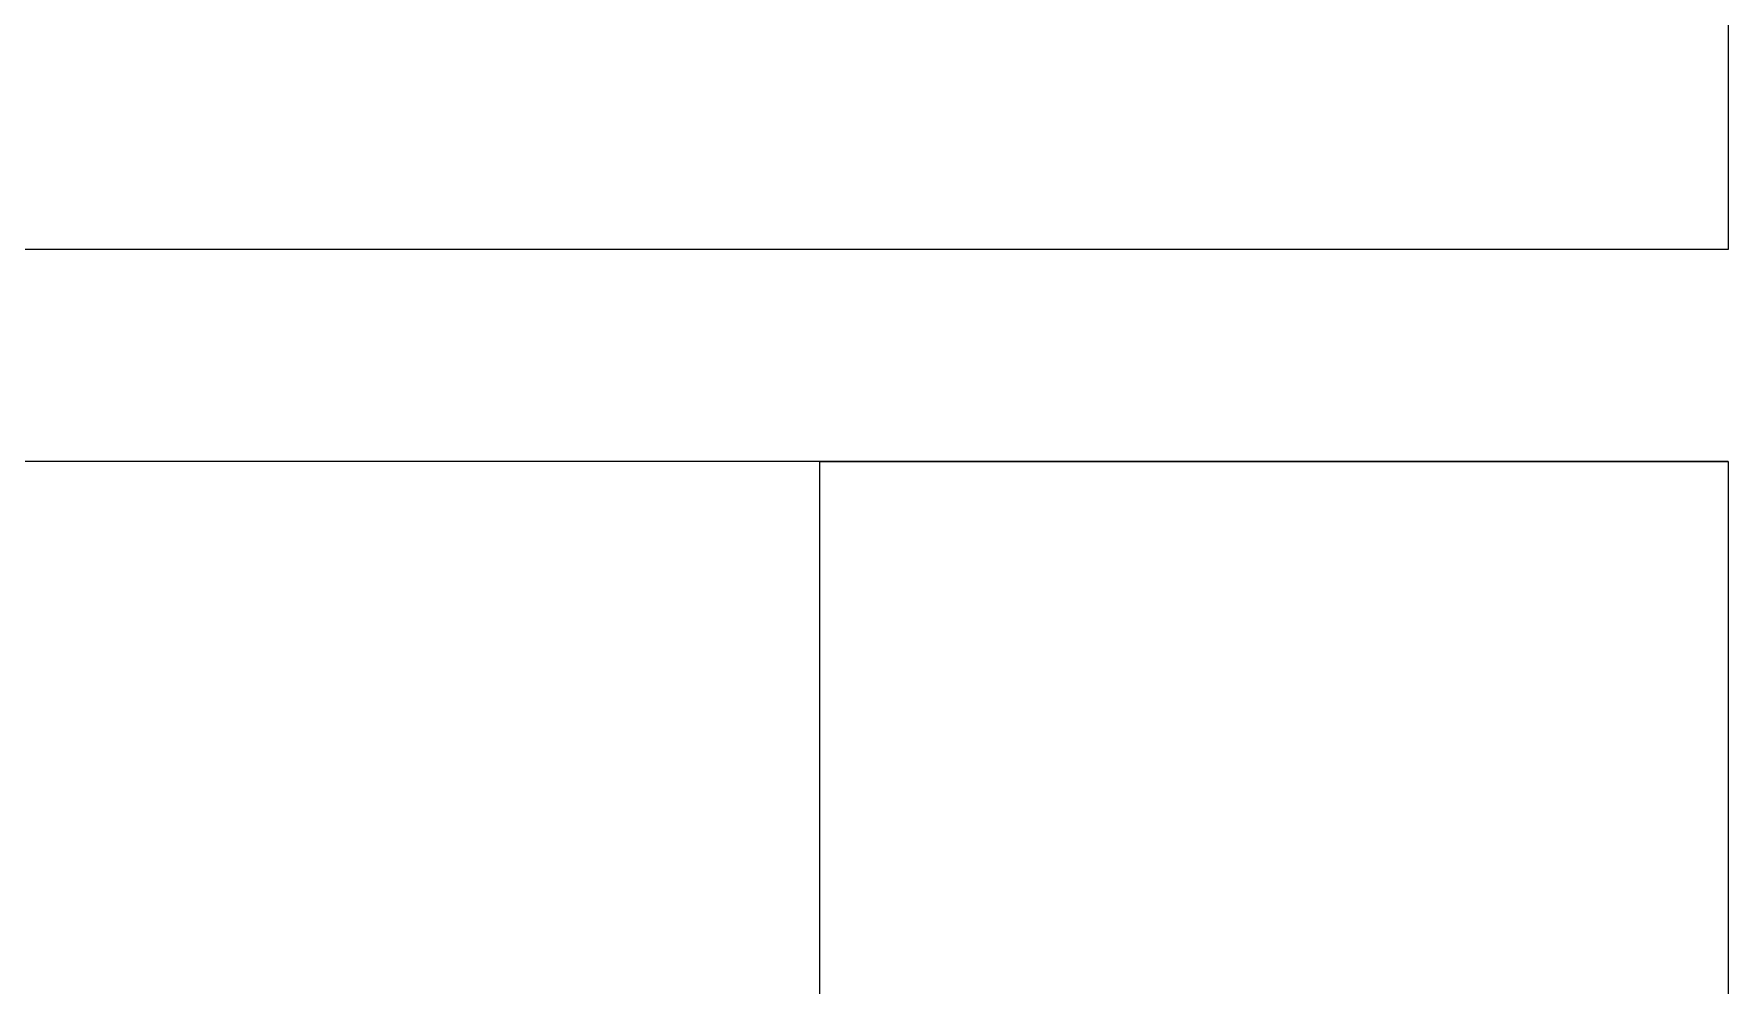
# Model space of a CAD drawing. Header units: millimetres. Extents: x 26027 to 581921, y 7230 to 233891.
# Drawn here: x 505747 to 506867, y 169499 to 170128 of the extents above; entities that cross this region are included whole.
import ezdxf

# ---------------------------------------------------------------- set-up
doc = ezdxf.new("R2010")
doc.units = ezdxf.units.MM
doc.header["$LTSCALE"] = 5
doc.layers.add('Medical Equipment and Furniture', color=252, linetype='Continuous', lineweight=0)
doc.layers.add('Walls', color=252, linetype='Continuous', lineweight=5)

msp = doc.modelspace()

# ---------------------------------------------------------------- linework, layer by layer
at = {"layer": 'Medical Equipment and Furniture', "elevation": 0}
msp.add_lwpolyline([(506266.7, 169845.3), (506866.7, 169845.3), (506866.7, 168240.3), (506266.7, 168240.3)], close=True, dxfattribs=at)
at = {"layer": 'Walls'}
for p, q in [((506866.7, 171185.3, 0), (506866.7, 169985.3, 0)), ((506866.7, 169985.3, 0), (505256.7, 169985.3, 0)), ((506866.7, 169845.3, 0), (505256.7, 169845.3, 0)), ((506866.7, 169845.3, 0), (506866.7, 167490.3, 0))]:
    msp.add_line(p, q, dxfattribs=at)

doc.saveas('drawing.dxf')
